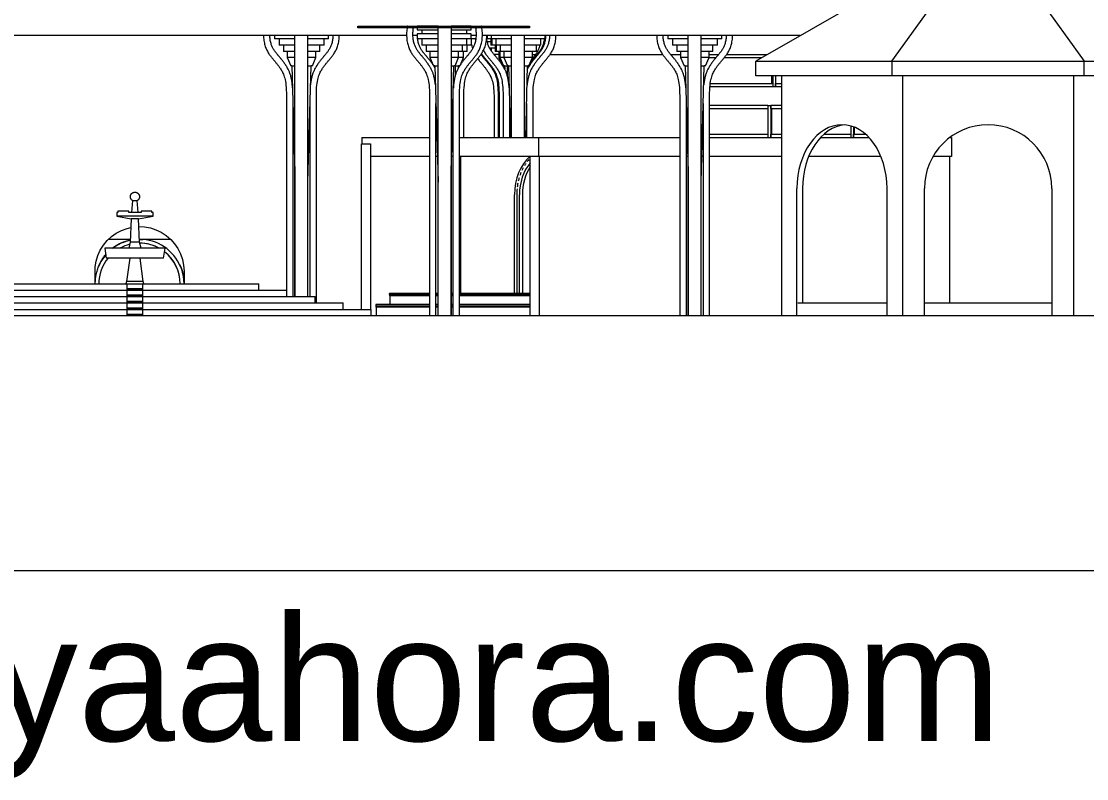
# Model space of a CAD drawing. Header units: millimetres. Extents: x -21636 to 28764, y -7273 to 14600.
# Drawn here: x 3564 to 20298, y -7273 to 4625 of the extents above; entities that cross this region are included whole.
import ezdxf

# ---------------------------------------------------------------- set-up
doc = ezdxf.new("R2010")
doc.units = ezdxf.units.MM
for name, color, linetype, lineweight in [('A-DETL-THIN', 151, 'Continuous', 9), ('A-DOOR', 31, 'Continuous', 9), ('A-DOOR-FRAM', 31, 'Continuous', 9), ('A-FLOR', 192, 'Continuous', 9), ('A-GENM', 13, 'Continuous', 9), ('A-GLAZ-CURT', 52, 'Continuous', 9), ('A-GLAZ-CWMG', 51, 'Continuous', 9), ('A-ROOF', 132, 'Continuous', 9), ('A-WALL', 113, 'Continuous', 9), ('G-ANNO-TEXT', 231, 'Continuous', 9), ('I-WALL', 2, 'Continuous', 9), ('S-FNDN', 32, 'Continuous', 9), ('S-STRS', 31, 'Continuous', 9)]:
    doc.layers.add(name, color=color, linetype=linetype, lineweight=lineweight)
doc.styles.add('Arial', font='arial.ttf', dxfattribs={"height": 1967.065868})

# ---------------------------------------------------------------- blocks, each defined once
blk = doc.blocks.new('楼梯 - 楼梯-163403-West')
at = {"layer": 'S-STRS'}
for p, q in [((9976, 350), (9350, 350)), ((10114, 350), (10076, 350)), ((10346, 350), (10314, 350)), ((11557, 350), (10446, 350)), ((9976, 175), (9137, 175)), ((9350, 330), (9976, 330)), ((9976, 330), (9350, 330)), ((9350, 310), (9350, 330)), ((9976, 310), (9350, 310)), ((9357, 175), (9357, 310)), ((10076, 330), (10114, 330)), ((10114, 330), (10076, 330)), ((10114, 310), (10076, 310)), ((10114, 175), (10076, 175)), ((10314, 330), (10346, 330)), ((10346, 330), (10314, 330)), ((10346, 310), (10314, 310)), ((10346, 175), (10314, 175)), ((10446, 330), (11557, 330)), ((11557, 330), (10446, 330)), ((11557, 310), (10446, 310)), ((11557, 175), (10446, 175)), ((9137, 155), (9976, 155)), ((9137, 155), (9976, 155)), ((9137, 135), (9137, 155)), ((9976, 135), (9137, 135)), ((9145, 0), (9145, 135)), ((10076, 155), (10114, 155)), ((10076, 155), (10114, 155)), ((10114, 135), (10076, 135)), ((10314, 155), (10346, 155)), ((10314, 155), (10346, 155)), ((10346, 135), (10314, 135)), ((10446, 155), (11557, 155)), ((10446, 155), (11557, 155)), ((11557, 135), (10446, 135))]:
    blk.add_line(p, q, dxfattribs=at)
for centre in [(9350, 340), (9137, 165)]:
    blk.add_ellipse(centre, major_axis=(0, 10), ratio=0.707107, start_param=0, end_param=3.141593, dxfattribs=at)
blk = doc.blocks.new('System Panel - Glazed-164033-West')
at = {"layer": 'A-GLAZ-CURT'}
blk.add_line((16646, 2960), (16646, 2850), dxfattribs=at)
blk = doc.blocks.new('Rectangular Mullion - 50 x 150mm-163978-West')
at = {"layer": 'A-GLAZ-CWMG'}
for p, q in [((14471, 4050), (14366, 4050)), ((14514, 4100), (14369, 4100)), ((15190, 4050), (14602, 4050)), ((15276, 4100), (14641, 4100))]:
    blk.add_line(p, q, dxfattribs=at)
blk = doc.blocks.new('System Panel - Glazed-163989-West')
at = {"layer": 'A-GLAZ-CURT'}
blk.add_line((15352, 3650), (15352, 3769), dxfattribs=at)
blk = doc.blocks.new('Rectangular Mullion - 50 x 150mm-163985-West')
at = {"layer": 'A-GLAZ-CWMG'}
for p, q in [((16637, 2800), (16637, 2850)), ((16637, 2850), (16826, 2850))]:
    blk.add_line(p, q, dxfattribs=at)
blk = doc.blocks.new('System Panel - Glazed-164034-West')
at = {"layer": 'A-GLAZ-CURT'}
blk.add_line((15346, 3250), (15346, 2850), dxfattribs=at)
blk = doc.blocks.new('Rectangular Mullion - 50 x 150mm-163981-West')
at = {"layer": 'A-GLAZ-CWMG'}
for p, q in [((15408, 3600), (15408, 3650)), ((15408, 3650), (15503, 3650))]:
    blk.add_line(p, q, dxfattribs=at)
blk = doc.blocks.new('Rectangular Mullion - 50 x 150mm-163979-West')
at = {"layer": 'A-GLAZ-CWMG'}
for p, q in [((14284, 3650), (14286, 3650)), ((14386, 3650), (15366, 3650)), ((15366, 3650), (15366, 3600))]:
    blk.add_line(p, q, dxfattribs=at)
blk = doc.blocks.new('Rectangular Mullion - 50 x 150mm-163982-West')
at = {"layer": 'A-GLAZ-CWMG'}
for p, q in [((15366, 3769), (15366, 3600)), ((15408, 3769), (15408, 3600))]:
    blk.add_line(p, q, dxfattribs=at)
blk = doc.blocks.new('Rectangular Mullion - 50 x 150mm-163987-West')
at = {"layer": 'A-GLAZ-CWMG'}
for p, q in [((15337, 2800), (15337, 2850)), ((15337, 2850), (15503, 2850)), ((16169, 2850), (16591, 2850)), ((16591, 2850), (16591, 2800))]:
    blk.add_line(p, q, dxfattribs=at)
blk = doc.blocks.new('Rectangular Mullion - 50 x 150mm-V2-West')
at = {"layer": 'A-GLAZ-CWMG'}
for p, q in [((14262, 2850), (14275, 2850)), ((14375, 2850), (15291, 2850)), ((15291, 2850), (15291, 2800))]:
    blk.add_line(p, q, dxfattribs=at)
blk = doc.blocks.new('Rectangular Mullion - 50 x 150mm-V3-West')
at = {"layer": 'A-GLAZ-CWMG'}
for p, q in [((16591, 2980), (16591, 2800)), ((16637, 2964), (16637, 2800))]:
    blk.add_line(p, q, dxfattribs=at)
blk = doc.blocks.new('Rectangular Mullion - 50 x 150mm-V4-West')
at = {"layer": 'A-GLAZ-CWMG'}
for p, q in [((15291, 3300), (15337, 3300)), ((15291, 3300), (15291, 2800)), ((15337, 3300), (15337, 2800))]:
    blk.add_line(p, q, dxfattribs=at)
blk = doc.blocks.new('Rectangular Mullion - 50 x 150mm-163983-West')
at = {"layer": 'A-GLAZ-CWMG'}
for p, q in [((14275, 3250), (14273, 3250)), ((15291, 3300), (14375, 3300)), ((15291, 3250), (14375, 3250)), ((15291, 3300), (15291, 3250))]:
    blk.add_line(p, q, dxfattribs=at)
blk = doc.blocks.new('Rectangular Mullion - 50 x 150mm-164032-West')
at = {"layer": 'A-GLAZ-CWMG'}
for p, q in [((15337, 3250), (15337, 3300)), ((15503, 3300), (15337, 3300)), ((15503, 3250), (15337, 3250))]:
    blk.add_line(p, q, dxfattribs=at)
blk = doc.blocks.new('Arch - 750 x 2100 mm 2-239392-West')
at = {"layer": 'A-DOOR-FRAM'}
for p, q in [((11346, 1900), (11346, 350)), ((11388, 350), (11388, 1900)), ((11434, 1900), (11434, 350))]:
    blk.add_line(p, q, dxfattribs=at)
for centre, major_axis, start_param, end_param in [((11841, 1900), (0, 640), 0.678948, 1.570796), ((11841, 1900), (0, 700), 0.791915, 0.862756), ((11841, 1900), (0, 700), 0.6621, 0.732041), ((11841, 1900), (0, 700), 1.051544, 1.125742), ((11841, 1900), (0, 700), 0.92173, 0.993874), ((11887, 1900), (0, 640), 0.817993, 1.570796), ((11841, 1900), (0, 700), 1.311171, 1.39772), ((11841, 1900), (0, 700), 1.181358, 1.259258), ((11841, 1900), (0, 700), 1.439897, 1.570796)]:
    blk.add_ellipse(centre, major_axis=major_axis, ratio=0.707107, start_param=start_param, end_param=end_param, dxfattribs=at)
blk = doc.blocks.new('Family7 - Family7-230587-West')
at = {"layer": 'A-GENM'}
for p, q in [((9615, 4400), (1082, 4400)), ((9782, 4400), (9715, 4400)), ((10706, 4400), (10632, 4400)), ((15796, 4400), (10807, 4400))]:
    blk.add_line(p, q, dxfattribs=at)
blk = doc.blocks.new('Family8 - COLUMN 2-239411-West')
at = {"layer": 'A-GENM'}
for p, q in [((10936, 4301), (10882, 4301)), ((11006, 4201), (10919, 4201)), ((10944, 4201), (10944, 4163)), ((11065, 4102), (10990, 4102)), ((11003, 4102), (11003, 4088)), ((11087, 4007), (11068, 4007)), ((10990, 3406), (10990, 2800))]:
    blk.add_line(p, q, dxfattribs=at)
for points, knots in [([(10637, 4261), (10639, 4252), (10643, 4229), (10649, 4207), (10653, 4194)], [-2.2138795, -2.2138795, -2.2138795, -2.2138795, -2.1552413, -2.063418, -2.063418, -2.063418, -2.063418]), ([(11708, 4251), (11706, 4243), (11701, 4224), (11693, 4199), (11683, 4175), (11668, 4145), (11651, 4117), (11632, 4092), (11617, 4073), (11602, 4054), (11591, 4042), (11586, 4035)], [-2.1438582, -2.1438582, -2.1438582, -2.1438582, -2.0723474, -1.9894535, -1.9065596, -1.8236657, -1.6578779, -1.574984, -1.4920901, -1.4091962, -1.3263023, -1.3263023, -1.3263023, -1.3263023]), ([(10733, 4038), (10740, 4028), (10758, 4005), (10788, 3970), (10818, 3934), (10848, 3898), (10871, 3866), (10891, 3837), (10906, 3815), (10921, 3790), (10941, 3751), (10964, 3689), (10984, 3578), (10990, 3471), (10990, 3406)], [-1.599718, -1.599718, -1.599718, -1.599718, -1.49209, -1.326302, -1.160515, -0.994727, -0.828939, -0.746045, -0.663151, -0.580257, -0.497363, -0.331576, -0.165788, 0, 0, 0, 0])]:
    blk.add_open_spline(points, degree=3, knots=knots, dxfattribs=at)
blk = doc.blocks.new('Family8 - COLUMN-233949-West')
at = {"layer": 'A-GENM'}
for p, q in [((10881, 4351), (10873, 4351)), ((10937, 4351), (10937, 4251)), ((10952, 4251), (10937, 4251)), ((11006, 4251), (11006, 4152)), ((11021, 4152), (11006, 4152)), ((11066, 4152), (11066, 4057)), ((11066, 4057), (11112, 3948)), ((11080, 4057), (11066, 4057)), ((11137, 3923), (11128, 3923)), ((11139, 3923), (11139, 3905)), ((11052, 3456), (11052, 2800))]:
    blk.add_line(p, q, dxfattribs=at)
blk.add_open_spline([(10695, 4351), (10696, 4341), (10697, 4331), (10698, 4322)], degree=3, dxfattribs=at)
for points, knots in [([(11780, 4351), (11779, 4347), (11777, 4331), (11772, 4305), (11765, 4276), (11756, 4249), (11746, 4225), (11731, 4195), (11714, 4167), (11695, 4142), (11680, 4123), (11665, 4104), (11652, 4089), (11641, 4076), (11630, 4063), (11617, 4048), (11601, 4028), (11586, 4009), (11572, 3990), (11563, 3979), (11560, 3974)], [-2.272368, -2.272368, -2.272368, -2.272368, -2.238135, -2.155241, -2.072347, -1.989453, -1.90656, -1.823666, -1.657878, -1.574984, -1.49209, -1.409196, -1.326302, -1.284855, -1.243408, -1.160515, -1.077621, -0.994727, -0.911833, -0.858113, -0.858113, -0.858113, -0.858113]), ([(10784, 4104), (10795, 4088), (10817, 4059), (10851, 4020), (10881, 3984), (10910, 3948), (10934, 3916), (10954, 3887), (10968, 3865), (10984, 3840), (11004, 3801), (11027, 3739), (11047, 3628), (11052, 3521), (11052, 3456)], [-1.65774, -1.65774, -1.65774, -1.65774, -1.49209, -1.326302, -1.160515, -0.994727, -0.828939, -0.746045, -0.663151, -0.580257, -0.497363, -0.331576, -0.165788, 0, 0, 0, 0]), ([(11526, 3923), (11524, 3922), (11522, 3917), (11519, 3913), (11517, 3910)], [-0.68081744, -0.68081744, -0.68081744, -0.68081744, -0.66315116, -0.63965248, -0.63965248, -0.63965248, -0.63965248])]:
    blk.add_open_spline(points, degree=3, knots=knots, dxfattribs=at)
blk = doc.blocks.new('Family8 - COLUMN-V8-West')
at = {"layer": 'A-GENM'}
for p, q in [((10882, 4400), (10882, 4351)), ((10944, 4351), (10882, 4351)), ((10953, 4351), (10953, 4251)), ((11015, 4251), (10953, 4251)), ((11022, 4251), (11022, 4152)), ((11084, 4152), (11022, 4152)), ((11081, 4152), (11081, 4057)), ((11081, 4057), (11138, 3923)), ((11143, 4057), (11081, 4057)), ((11153, 3923), (11138, 3923)), ((11155, 3923), (11200, 3923)), ((11155, 3923), (11156, 3876)), ((11068, 3456), (11068, 2800))]:
    blk.add_line(p, q, dxfattribs=at)
for points, knots in [([(11799, 4400), (11799, 4390), (11798, 4369), (11794, 4337), (11788, 4305), (11780, 4276), (11772, 4249), (11761, 4225), (11746, 4195), (11729, 4167), (11711, 4142), (11696, 4123), (11681, 4104), (11667, 4089), (11656, 4076), (11646, 4063), (11633, 4048), (11617, 4028), (11601, 4009), (11586, 3988), (11573, 3970), (11562, 3955), (11554, 3943), (11547, 3933), (11542, 3924), (11536, 3916), (11529, 3904), (11522, 3892), (11517, 3884), (11516, 3882)], [-2.384771, -2.384771, -2.384771, -2.384771, -2.321029, -2.238135, -2.155241, -2.072347, -1.989453, -1.90656, -1.823666, -1.657878, -1.574984, -1.49209, -1.409196, -1.326302, -1.284855, -1.243408, -1.160515, -1.077621, -0.994727, -0.911833, -0.828939, -0.787492, -0.746045, -0.704598, -0.683875, -0.663151, -0.621704, -0.580257, -0.563703, -0.563703, -0.563703, -0.563703]), ([(10792, 4116), (10794, 4112), (10808, 4092), (10833, 4059), (10866, 4020), (10897, 3984), (10926, 3948), (10950, 3916), (10969, 3887), (10984, 3865), (10999, 3840), (11019, 3801), (11043, 3739), (11063, 3628), (11068, 3521), (11068, 3456)], [-1.698146, -1.698146, -1.698146, -1.698146, -1.657878, -1.49209, -1.326302, -1.160515, -0.994727, -0.828939, -0.746045, -0.663151, -0.580257, -0.497363, -0.331576, -0.165788, 0, 0, 0, 0]), ([(11200, 3759), (11200, 3779), (11200, 3807), (11200, 3840), (11200, 3865), (11200, 3887), (11200, 3907), (11200, 3919), (11200, 3925)], [0.3807911, 0.3807911, 0.3807911, 0.3807911, 0.4973634, 0.5802573, 0.6631512, 0.7460451, 0.828939, 0.8959104, 0.8959104, 0.8959104, 0.8959104])]:
    blk.add_open_spline(points, degree=3, knots=knots, dxfattribs=at)
blk = doc.blocks.new('Family8 - COLUMN-V9-West')
at = {"layer": 'A-GENM'}
for p, q in [((10945, 4400), (10945, 4351)), ((11263, 4351), (10945, 4351)), ((11016, 4351), (11016, 4251)), ((11794, 4351), (11463, 4351)), ((11723, 4251), (11723, 4351)), ((11794, 4351), (11794, 4400)), ((11263, 4251), (11016, 4251)), ((11085, 4251), (11085, 4152)), ((11723, 4251), (11463, 4251)), ((11654, 4152), (11654, 4251)), ((11263, 4152), (11085, 4152)), ((11144, 4152), (11144, 4057)), ((11144, 4057), (11201, 3923)), ((11263, 4057), (11144, 4057)), ((11654, 4152), (11463, 4152)), ((11595, 4057), (11463, 4057)), ((11538, 3923), (11595, 4057)), ((11595, 4057), (11595, 4152)), ((11216, 3923), (11201, 3923)), ((11217, 3923), (11263, 3923)), ((11217, 3923), (11248, 2800)), ((11463, 3923), (11517, 3923)), ((11487, 2800), (11517, 3923)), ((11538, 3923), (11518, 3923)), ((11131, 3456), (11131, 2800)), ((11231, 3428), (11231, 2800)), ((11263, 2800), (11263, 3456)), ((11463, 3456), (11463, 2800)), ((11601, 2800), (11601, 3456)), ((11501, 3332), (11501, 2800))]:
    blk.add_line(p, q, dxfattribs=at)
for points, knots in [([(11227, 3581), (11226, 3598), (11222, 3641), (11214, 3701), (11201, 3760), (11186, 3810), (11168, 3853), (11152, 3883), (11140, 3904), (11133, 3916), (11127, 3924), (11122, 3933), (11115, 3943), (11107, 3955), (11097, 3970), (11084, 3988), (11068, 4009), (11052, 4028), (11037, 4048), (11023, 4063), (11013, 4076), (11002, 4089), (10989, 4104), (10973, 4123), (10959, 4142), (10940, 4167), (10923, 4195), (10908, 4225), (10898, 4249), (10889, 4276), (10881, 4305), (10876, 4332), (10874, 4349), (10873, 4355)], [0.11283, 0.11283, 0.11283, 0.11283, 0.165788, 0.248682, 0.331576, 0.414469, 0.497363, 0.580257, 0.621704, 0.663151, 0.683875, 0.704598, 0.746045, 0.787492, 0.828939, 0.911833, 0.994727, 1.077621, 1.160515, 1.243408, 1.284855, 1.326302, 1.409196, 1.49209, 1.574984, 1.657878, 1.823666, 1.90656, 1.989453, 2.072347, 2.155241, 2.238135, 2.2806, 2.2806, 2.2806, 2.2806]), ([(11263, 3456), (11263, 3521), (11263, 3628), (11263, 3739), (11263, 3801), (11263, 3840), (11263, 3865), (11263, 3887), (11263, 3916), (11263, 3948), (11263, 3984), (11263, 4020), (11263, 4059), (11263, 4103), (11263, 4154), (11263, 4213), (11263, 4282), (11263, 4347), (11263, 4387), (11263, 4400)], [0, 0, 0, 0, 0.165788, 0.331576, 0.497363, 0.580257, 0.663151, 0.746045, 0.828939, 0.994727, 1.160515, 1.326302, 1.49209, 1.657878, 1.823666, 1.989453, 2.155241, 2.321029, 2.390716, 2.390716, 2.390716, 2.390716]), ([(11463, 4400), (11463, 4387), (11463, 4347), (11463, 4282), (11463, 4213), (11463, 4154), (11463, 4103), (11463, 4059), (11463, 4020), (11463, 3984), (11463, 3948), (11463, 3916), (11463, 3887), (11463, 3865), (11463, 3840), (11463, 3801), (11463, 3739), (11463, 3628), (11463, 3521), (11463, 3456)], [-2.390716, -2.390716, -2.390716, -2.390716, -2.321029, -2.155241, -1.989453, -1.823666, -1.657878, -1.49209, -1.326302, -1.160515, -0.994727, -0.828939, -0.746045, -0.663151, -0.580257, -0.497363, -0.331576, -0.165788, 0, 0, 0, 0]), ([(11862, 4400), (11862, 4390), (11860, 4369), (11857, 4337), (11851, 4305), (11843, 4276), (11834, 4249), (11824, 4225), (11809, 4195), (11792, 4167), (11774, 4142), (11759, 4123), (11743, 4104), (11730, 4089), (11719, 4076), (11709, 4063), (11695, 4048), (11680, 4028), (11664, 4009), (11649, 3988), (11635, 3970), (11625, 3955), (11617, 3943), (11610, 3933), (11605, 3924), (11599, 3916), (11592, 3904), (11580, 3883), (11564, 3853), (11546, 3810), (11531, 3760), (11518, 3700), (11511, 3657), (11509, 3630), (11509, 3629)], [-2.384771, -2.384771, -2.384771, -2.384771, -2.321029, -2.238135, -2.155241, -2.072347, -1.989453, -1.90656, -1.823666, -1.657878, -1.574984, -1.49209, -1.409196, -1.326302, -1.284855, -1.243408, -1.160515, -1.077621, -0.994727, -0.911833, -0.828939, -0.787492, -0.746045, -0.704598, -0.683875, -0.663151, -0.621704, -0.580257, -0.497363, -0.414469, -0.331576, -0.248682, -0.165788, -0.164738, -0.164738, -0.164738, -0.164738]), ([(11601, 3456), (11601, 3521), (11607, 3628), (11627, 3739), (11650, 3801), (11670, 3840), (11685, 3865), (11700, 3887), (11719, 3916), (11743, 3948), (11772, 3984), (11803, 4020), (11836, 4059), (11870, 4103), (11902, 4154), (11929, 4213), (11950, 4282), (11959, 4347), (11962, 4387), (11962, 4400)], [0, 0, 0, 0, 0.165788, 0.331576, 0.497363, 0.580257, 0.663151, 0.746045, 0.828939, 0.994727, 1.160515, 1.326302, 1.49209, 1.657878, 1.823666, 1.989453, 2.155241, 2.321029, 2.390716, 2.390716, 2.390716, 2.390716]), ([(10823, 4171), (10826, 4165), (10838, 4141), (10862, 4103), (10896, 4059), (10929, 4020), (10960, 3984), (10989, 3948), (11013, 3916), (11032, 3887), (11047, 3865), (11062, 3840), (11082, 3801), (11105, 3739), (11125, 3628), (11131, 3521), (11131, 3456)], [-1.869958, -1.869958, -1.869958, -1.869958, -1.823666, -1.657878, -1.49209, -1.326302, -1.160515, -0.994727, -0.828939, -0.746045, -0.663151, -0.580257, -0.497363, -0.331576, -0.165788, 0, 0, 0, 0])]:
    blk.add_open_spline(points, degree=3, knots=knots, dxfattribs=at)
blk = doc.blocks.new('Family8 - COLUMN-V10-West')
at = {"layer": 'A-GENM'}
for p, q in [((10703, 4351), (10633, 4351)), ((10637, 4251), (10637, 4351)), ((10637, 4251), (10562, 4251)), ((10568, 4152), (10568, 4251)), ((10509, 4057), (10433, 4057)), ((10460, 3940), (10509, 4057)), ((10568, 4152), (10493, 4152)), ((10509, 4057), (10509, 4152)), ((10377, 3923), (10432, 3923)), ((10431, 3894), (10432, 3923)), ((10450, 3923), (10432, 3923)), ((10515, 2800), (10515, 3456))]:
    blk.add_line(p, q, dxfattribs=at)
for points, knots in [([(10031, 3940), (10031, 3941), (10027, 3946), (10022, 3955), (10011, 3970), (9998, 3988), (9982, 4009), (9966, 4028), (9951, 4048), (9938, 4063), (9927, 4076), (9916, 4089), (9903, 4104), (9888, 4123), (9873, 4142), (9854, 4167), (9837, 4195), (9822, 4225), (9812, 4249), (9803, 4276), (9795, 4305), (9791, 4331), (9789, 4347), (9788, 4351)], [0.736835, 0.736835, 0.736835, 0.736835, 0.746045, 0.787492, 0.828939, 0.911833, 0.994727, 1.077621, 1.160515, 1.243408, 1.284855, 1.326302, 1.409196, 1.49209, 1.574984, 1.657878, 1.823666, 1.90656, 1.989453, 2.072347, 2.155241, 2.238135, 2.272368, 2.272368, 2.272368, 2.272368]), ([(10515, 3456), (10515, 3521), (10521, 3628), (10541, 3739), (10564, 3801), (10584, 3840), (10599, 3865), (10614, 3887), (10634, 3916), (10657, 3948), (10686, 3984), (10717, 4020), (10751, 4059), (10784, 4103), (10816, 4154), (10843, 4213), (10864, 4282), (10874, 4347), (10876, 4387), (10876, 4400)], [0, 0, 0, 0, 0.165788, 0.331576, 0.497363, 0.580257, 0.663151, 0.746045, 0.828939, 0.994727, 1.160515, 1.326302, 1.49209, 1.657878, 1.823666, 1.989453, 2.155241, 2.321029, 2.390716, 2.390716, 2.390716, 2.390716]), ([(10060, 3895), (10058, 3898), (10053, 3906), (10047, 3915), (10043, 3922), (10042, 3923)], [0.59791572, 0.59791572, 0.59791572, 0.59791572, 0.62170421, 0.66315116, 0.68081744, 0.68081744, 0.68081744, 0.68081744]), ([(10377, 3926), (10377, 3920), (10377, 3908), (10377, 3887), (10377, 3865), (10377, 3840), (10377, 3808), (10377, 3779), (10377, 3760)], [-0.9011546, -0.9011546, -0.9011546, -0.9011546, -0.828939, -0.7460451, -0.6631512, -0.5802573, -0.4973634, -0.3854727, -0.3854727, -0.3854727, -0.3854727])]:
    blk.add_open_spline(points, degree=3, knots=knots, dxfattribs=at)
blk = doc.blocks.new('Family8 - COLUMN-V11-West')
at = {"layer": 'A-GENM'}
for p, q in [((7542, 4400), (7542, 4351)), ((7860, 4351), (7542, 4351)), ((7613, 4351), (7613, 4251)), ((8391, 4351), (8060, 4351)), ((8320, 4251), (8320, 4351)), ((8391, 4351), (8391, 4400)), ((7860, 4251), (7613, 4251)), ((7682, 4251), (7682, 4152)), ((8320, 4251), (8060, 4251)), ((8251, 4152), (8251, 4251)), ((7860, 4152), (7682, 4152)), ((7741, 4152), (7741, 4057)), ((7741, 4057), (7798, 3923)), ((7860, 4057), (7741, 4057)), ((8251, 4152), (8060, 4152)), ((8192, 4057), (8060, 4057)), ((8135, 3923), (8192, 4057)), ((8192, 4057), (8192, 4152)), ((7813, 3923), (7798, 3923)), ((7815, 3923), (7860, 3923)), ((7815, 3923), (7860, 2253)), ((8060, 3923), (8115, 3923)), ((8065, 2100), (8115, 3923)), ((8135, 3923), (8115, 3923)), ((7728, 3456), (7728, 400)), ((7828, 3428), (7828, 300)), ((7860, 300), (7860, 3456)), ((8060, 3456), (8060, 300)), ((8198, 200), (8198, 3456)), ((8098, 3332), (8098, 300)), ((7860, 2276), (7860, 300)), ((8065, 2100), (8060, 2100))]:
    blk.add_line(p, q, dxfattribs=at)
for points, knots in [([(7367, 4400), (7368, 4387), (7370, 4347), (7380, 4282), (7400, 4213), (7428, 4154), (7459, 4103), (7493, 4059), (7526, 4020), (7557, 3984), (7586, 3948), (7610, 3916), (7629, 3887), (7644, 3865), (7659, 3840), (7679, 3801), (7703, 3739), (7723, 3628), (7728, 3521), (7728, 3456)], [-2.390716, -2.390716, -2.390716, -2.390716, -2.321029, -2.155241, -1.989453, -1.823666, -1.657878, -1.49209, -1.326302, -1.160515, -0.994727, -0.828939, -0.746045, -0.663151, -0.580257, -0.497363, -0.331576, -0.165788, 0, 0, 0, 0]), ([(7824, 3581), (7823, 3598), (7820, 3641), (7811, 3701), (7799, 3760), (7783, 3810), (7765, 3853), (7750, 3883), (7737, 3904), (7730, 3916), (7725, 3924), (7719, 3933), (7712, 3943), (7704, 3955), (7694, 3970), (7681, 3988), (7665, 4009), (7649, 4028), (7634, 4048), (7621, 4063), (7610, 4076), (7599, 4089), (7586, 4104), (7570, 4123), (7556, 4142), (7537, 4167), (7520, 4195), (7505, 4225), (7495, 4249), (7486, 4276), (7478, 4305), (7472, 4337), (7469, 4369), (7467, 4390), (7467, 4399)], [0.11283, 0.11283, 0.11283, 0.11283, 0.165788, 0.248682, 0.331576, 0.414469, 0.497363, 0.580257, 0.621704, 0.663151, 0.683875, 0.704598, 0.746045, 0.787492, 0.828939, 0.911833, 0.994727, 1.077621, 1.160515, 1.243408, 1.284855, 1.326302, 1.409196, 1.49209, 1.574984, 1.657878, 1.823666, 1.90656, 1.989453, 2.072347, 2.155241, 2.238135, 2.321029, 2.384771, 2.384771, 2.384771, 2.384771]), ([(7860, 3456), (7860, 3521), (7860, 3628), (7860, 3739), (7860, 3801), (7860, 3840), (7860, 3865), (7860, 3887), (7860, 3916), (7860, 3948), (7860, 3984), (7860, 4020), (7860, 4059), (7860, 4103), (7860, 4154), (7860, 4213), (7860, 4282), (7860, 4347), (7860, 4387), (7860, 4400)], [0, 0, 0, 0, 0.165788, 0.331576, 0.497363, 0.580257, 0.663151, 0.746045, 0.828939, 0.994727, 1.160515, 1.326302, 1.49209, 1.657878, 1.823666, 1.989453, 2.155241, 2.321029, 2.390716, 2.390716, 2.390716, 2.390716]), ([(8060, 4400), (8060, 4387), (8060, 4347), (8060, 4282), (8060, 4213), (8060, 4154), (8060, 4103), (8060, 4059), (8060, 4020), (8060, 3984), (8060, 3948), (8060, 3916), (8060, 3887), (8060, 3865), (8060, 3840), (8060, 3801), (8060, 3739), (8060, 3628), (8060, 3521), (8060, 3456)], [-2.390716, -2.390716, -2.390716, -2.390716, -2.321029, -2.155241, -1.989453, -1.823666, -1.657878, -1.49209, -1.326302, -1.160515, -0.994727, -0.828939, -0.746045, -0.663151, -0.580257, -0.497363, -0.331576, -0.165788, 0, 0, 0, 0]), ([(8459, 4400), (8459, 4390), (8458, 4369), (8454, 4337), (8448, 4305), (8440, 4276), (8432, 4249), (8421, 4225), (8406, 4195), (8389, 4167), (8371, 4142), (8356, 4123), (8341, 4104), (8327, 4089), (8316, 4076), (8306, 4063), (8293, 4048), (8277, 4028), (8261, 4009), (8246, 3988), (8233, 3970), (8222, 3955), (8214, 3943), (8207, 3933), (8202, 3924), (8196, 3916), (8189, 3904), (8177, 3883), (8161, 3853), (8143, 3810), (8128, 3760), (8115, 3700), (8108, 3657), (8106, 3630), (8106, 3629)], [-2.384771, -2.384771, -2.384771, -2.384771, -2.321029, -2.238135, -2.155241, -2.072347, -1.989453, -1.90656, -1.823666, -1.657878, -1.574984, -1.49209, -1.409196, -1.326302, -1.284855, -1.243408, -1.160515, -1.077621, -0.994727, -0.911833, -0.828939, -0.787492, -0.746045, -0.704598, -0.683875, -0.663151, -0.621704, -0.580257, -0.497363, -0.414469, -0.331576, -0.248682, -0.165788, -0.164738, -0.164738, -0.164738, -0.164738]), ([(8198, 3456), (8198, 3521), (8204, 3628), (8224, 3739), (8247, 3801), (8267, 3840), (8282, 3865), (8297, 3887), (8317, 3916), (8340, 3948), (8369, 3984), (8400, 4020), (8434, 4059), (8467, 4103), (8499, 4154), (8526, 4213), (8547, 4282), (8557, 4347), (8559, 4387), (8559, 4400)], [0, 0, 0, 0, 0.165788, 0.331576, 0.497363, 0.580257, 0.663151, 0.746045, 0.828939, 0.994727, 1.160515, 1.326302, 1.49209, 1.657878, 1.823666, 1.989453, 2.155241, 2.321029, 2.390716, 2.390716, 2.390716, 2.390716])]:
    blk.add_open_spline(points, degree=3, knots=knots, dxfattribs=at)
blk = doc.blocks.new('Family8 - COLUMN-V19-West')
at = {"layer": 'A-GENM'}
for p, q in [((13719, 4400), (13719, 4351)), ((14037, 4351), (13719, 4351)), ((13790, 4351), (13790, 4251)), ((14568, 4351), (14237, 4351)), ((14497, 4251), (14497, 4351)), ((14568, 4351), (14568, 4400)), ((14037, 4251), (13790, 4251)), ((13859, 4251), (13859, 4152)), ((14497, 4251), (14237, 4251)), ((14428, 4152), (14428, 4251)), ((14036, 4152), (13859, 4152)), ((13918, 4152), (13918, 4057)), ((13918, 4057), (13975, 3923)), ((14037, 4057), (13918, 4057)), ((14428, 4152), (14237, 4152)), ((14369, 4057), (14237, 4057)), ((14312, 3923), (14369, 4057)), ((14369, 4057), (14369, 4152)), ((13990, 3923), (13975, 3923)), ((13991, 3923), (14037, 3923)), ((13991, 3923), (14037, 2253)), ((14237, 3923), (14291, 3923)), ((14241, 2100), (14291, 3923)), ((14312, 3923), (14292, 3923)), ((13905, 3456), (13905, 0)), ((14005, 3428), (14005, 0)), ((14037, 0), (14037, 3456)), ((14237, 3456), (14237, 0)), ((14375, 0), (14375, 3456)), ((14275, 3332), (14275, 0)), ((14036, 2276), (14036, 0)), ((14241, 2100), (14237, 2100))]:
    blk.add_line(p, q, dxfattribs=at)
for points, knots in [([(13544, 4400), (13544, 4387), (13546, 4347), (13556, 4282), (13577, 4213), (13604, 4154), (13636, 4103), (13670, 4059), (13703, 4020), (13734, 3984), (13763, 3948), (13787, 3916), (13806, 3887), (13821, 3865), (13836, 3840), (13856, 3801), (13879, 3739), (13899, 3628), (13905, 3521), (13905, 3456)], [-2.390716, -2.390716, -2.390716, -2.390716, -2.321029, -2.155241, -1.989453, -1.823666, -1.657878, -1.49209, -1.326302, -1.160515, -0.994727, -0.828939, -0.746045, -0.663151, -0.580257, -0.497363, -0.331576, -0.165788, 0, 0, 0, 0]), ([(14001, 3581), (14000, 3598), (13996, 3641), (13988, 3701), (13975, 3760), (13960, 3810), (13942, 3853), (13926, 3883), (13914, 3904), (13907, 3916), (13901, 3924), (13896, 3933), (13889, 3943), (13881, 3955), (13871, 3970), (13857, 3988), (13842, 4009), (13826, 4028), (13811, 4048), (13797, 4063), (13787, 4076), (13776, 4089), (13763, 4104), (13747, 4123), (13732, 4142), (13714, 4167), (13697, 4195), (13682, 4225), (13672, 4249), (13663, 4276), (13655, 4305), (13649, 4337), (13646, 4369), (13644, 4390), (13643, 4399)], [0.11283, 0.11283, 0.11283, 0.11283, 0.165788, 0.248682, 0.331576, 0.414469, 0.497363, 0.580257, 0.621704, 0.663151, 0.683875, 0.704598, 0.746045, 0.787492, 0.828939, 0.911833, 0.994727, 1.077621, 1.160515, 1.243408, 1.284855, 1.326302, 1.409196, 1.49209, 1.574984, 1.657878, 1.823666, 1.90656, 1.989453, 2.072347, 2.155241, 2.238135, 2.321029, 2.384771, 2.384771, 2.384771, 2.384771]), ([(14037, 3456), (14037, 3521), (14037, 3628), (14037, 3739), (14037, 3801), (14037, 3840), (14037, 3865), (14037, 3887), (14037, 3916), (14037, 3948), (14037, 3984), (14037, 4020), (14037, 4059), (14037, 4103), (14037, 4154), (14037, 4213), (14037, 4282), (14037, 4347), (14037, 4387), (14037, 4400)], [0, 0, 0, 0, 0.165788, 0.331576, 0.497363, 0.580257, 0.663151, 0.746045, 0.828939, 0.994727, 1.160515, 1.326302, 1.49209, 1.657878, 1.823666, 1.989453, 2.155241, 2.321029, 2.390716, 2.390716, 2.390716, 2.390716]), ([(14237, 4400), (14237, 4387), (14237, 4347), (14237, 4282), (14237, 4213), (14237, 4154), (14237, 4103), (14237, 4059), (14237, 4020), (14237, 3984), (14237, 3948), (14237, 3916), (14237, 3887), (14237, 3865), (14237, 3840), (14237, 3801), (14237, 3739), (14237, 3628), (14237, 3521), (14237, 3456)], [-2.390716, -2.390716, -2.390716, -2.390716, -2.321029, -2.155241, -1.989453, -1.823666, -1.657878, -1.49209, -1.326302, -1.160515, -0.994727, -0.828939, -0.746045, -0.663151, -0.580257, -0.497363, -0.331576, -0.165788, 0, 0, 0, 0]), ([(14636, 4400), (14636, 4390), (14634, 4369), (14631, 4337), (14625, 4305), (14617, 4276), (14608, 4249), (14598, 4225), (14583, 4195), (14566, 4167), (14547, 4142), (14533, 4123), (14517, 4104), (14504, 4089), (14493, 4076), (14483, 4063), (14469, 4048), (14454, 4028), (14438, 4009), (14422, 3988), (14409, 3970), (14399, 3955), (14391, 3943), (14384, 3933), (14379, 3924), (14373, 3916), (14366, 3904), (14354, 3883), (14338, 3853), (14320, 3810), (14305, 3760), (14292, 3700), (14285, 3657), (14283, 3630), (14283, 3629)], [-2.384771, -2.384771, -2.384771, -2.384771, -2.321029, -2.238135, -2.155241, -2.072347, -1.989453, -1.90656, -1.823666, -1.657878, -1.574984, -1.49209, -1.409196, -1.326302, -1.284855, -1.243408, -1.160515, -1.077621, -0.994727, -0.911833, -0.828939, -0.787492, -0.746045, -0.704598, -0.683875, -0.663151, -0.621704, -0.580257, -0.497363, -0.414469, -0.331576, -0.248682, -0.165788, -0.164738, -0.164738, -0.164738, -0.164738]), ([(14375, 3456), (14375, 3521), (14380, 3628), (14401, 3739), (14424, 3801), (14444, 3840), (14459, 3865), (14474, 3887), (14493, 3916), (14517, 3948), (14546, 3984), (14577, 4020), (14610, 4059), (14644, 4103), (14676, 4154), (14703, 4213), (14724, 4282), (14733, 4347), (14736, 4387), (14736, 4400)], [0, 0, 0, 0, 0.165788, 0.331576, 0.497363, 0.580257, 0.663151, 0.746045, 0.828939, 0.994727, 1.160515, 1.326302, 1.49209, 1.657878, 1.823666, 1.989453, 2.155241, 2.321029, 2.390716, 2.390716, 2.390716, 2.390716])]:
    blk.add_open_spline(points, degree=3, knots=knots, dxfattribs=at)
blk = doc.blocks.new('elman - elman-246418-West')
at = {"layer": 'A-GENM'}
blk.add_line((4996, 1063), (4996, 1059), dxfattribs=at)
blk = doc.blocks.new('Arch - 750 x 2100 mm 3-252550-West')
at = {"layer": 'A-DOOR-FRAM'}
blk.add_line((5421, 1200), (5419, 1200), dxfattribs=at)
for centre, major_axis, start_param, end_param in [((5416, 500), (0, 700), 0.199422, 0.645856), ((5421, 500), (0, 700), 0.206264, 0.645856), ((5421, 500), (0, 700), 5.107095, 6.28582), ((5421, 500), (0, 640), 0.241041, 0.506781), ((5421, 500), (0, 640), 5.776404, 6.278324), ((5418, 500), (0, 640), 5.776404, 6.21489), ((5421, 500), (0, 640), 4.712389, 5.621229), ((5421, 500), (0, 700), 0.859355, 1.159991), ((5421, 500), (0, 640), 0.884144, 1.570796), ((5416, 500), (0, 700), 0.850875, 0.906157), ((5418, 500), (0, 640), 4.712389, 5.615858), ((5421, 500), (0, 700), 4.978982, 5.101646), ((5421, 500), (0, 700), 4.847223, 4.969865), ((5421, 500), (0, 700), 4.712389, 4.841132)]:
    blk.add_ellipse(centre, major_axis=major_axis, ratio=0.998919, start_param=start_param, end_param=end_param, dxfattribs=at)
blk = doc.blocks.new('water view - water view-248773-West')
at = {"layer": 'A-GENM'}
for p, q in [((5310, 1809), (5297, 1623)), ((5310, 1809), (5348, 1809)), ((5348, 1809), (5386, 1809)), ((5400, 1623), (5386, 1809)), ((5064, 1623), (5064, 1563)), ((5080, 1623), (5064, 1623)), ((5064, 1563), (5289, 1521)), ((5348, 1563), (5065, 1563)), ((5080, 1640), (5080, 1623)), ((5252, 1640), (5080, 1640)), ((5252, 1623), (5252, 1640)), ((5348, 1623), (5252, 1623)), ((5289, 1521), (5276, 1153)), ((5348, 1521), (5291, 1521)), ((5445, 1623), (5348, 1623)), ((5632, 1563), (5348, 1563)), ((5406, 1521), (5348, 1521)), ((5407, 1521), (5633, 1563)), ((5420, 1153), (5407, 1521)), ((5445, 1640), (5445, 1623)), ((5616, 1640), (5445, 1640)), ((5616, 1623), (5616, 1640)), ((5633, 1623), (5616, 1623)), ((5633, 1563), (5633, 1623)), ((4875, 1059), (4899, 906)), ((5348, 1059), (4875, 1059)), ((5276, 1153), (5253, 1059)), ((5348, 1153), (5276, 1153)), ((5420, 1153), (5348, 1153)), ((5822, 1059), (5348, 1059)), ((5444, 1059), (5420, 1153)), ((5798, 906), (5822, 1059)), ((5348, 906), (4900, 906)), ((5268, 906), (5218, 538)), ((5796, 906), (5348, 906)), ((5479, 538), (5429, 906)), ((5218, 538), (5208, 500)), ((5348, 538), (5219, 538)), ((5478, 538), (5348, 538)), ((5488, 500), (5479, 538)), ((2960, 400), (5228, 400)), ((2960, 400), (2960, 300)), ((3401, 500), (5228, 500)), ((3401, 500), (3401, 400)), ((5228, 500), (5469, 500)), ((5228, 400), (5228, 500)), ((5469, 421), (5228, 421)), ((5469, 400), (5228, 400)), ((5228, 400), (5469, 400)), ((5228, 300), (5228, 400)), ((5469, 500), (7296, 500)), ((5469, 500), (5469, 400)), ((5469, 400), (7736, 400)), ((5469, 400), (5469, 300)), ((7296, 400), (7296, 500)), ((7736, 300), (7736, 400)), ((2080, 200), (5228, 200)), ((2080, 200), (2080, 100)), ((2520, 300), (5228, 300)), ((2520, 300), (2520, 200)), ((5469, 321), (5228, 321)), ((5228, 300), (5469, 300)), ((5228, 200), (5228, 300)), ((5469, 300), (5228, 300)), ((5469, 221), (5228, 221)), ((5469, 200), (5228, 200)), ((5228, 200), (5469, 200)), ((5228, 100), (5228, 200)), ((5469, 300), (8177, 300)), ((5469, 300), (5469, 200)), ((5469, 200), (8617, 200)), ((5469, 200), (5469, 100)), ((8177, 200), (8177, 300)), ((8617, 100), (8617, 200)), ((1640, 100), (5228, 100)), ((1640, 100), (1640, 0)), ((5469, 121), (5228, 121)), ((5469, 100), (5228, 100)), ((5228, 100), (5469, 100)), ((5228, 0), (5228, 100)), ((5469, 21), (5228, 21)), ((5469, 100), (9057, 100)), ((5469, 100), (5469, 0)), ((9057, 0), (9057, 100))]:
    blk.add_line(p, q, dxfattribs=at)
at = {"layer": 'A-GENM', "flags": 128}
for points in [[(5310, 1809), (5308, 1810), (5306, 1812), (5303, 1814), (5301, 1815), (5299, 1817), (5297, 1819), (5295, 1822), (5293, 1824), (5291, 1826), (5290, 1828), (5288, 1831), (5287, 1833), (5285, 1836), (5284, 1838), (5283, 1841), (5282, 1843), (5281, 1846), (5280, 1849), (5279, 1852), (5278, 1854), (5278, 1857), (5277, 1860), (5277, 1863), (5277, 1866), (5277, 1869), (5277, 1871), (5277, 1874), (5277, 1877), (5278, 1880), (5278, 1883), (5279, 1886), (5279, 1888), (5280, 1891), (5281, 1894), (5282, 1896), (5283, 1899), (5285, 1902), (5286, 1904), (5287, 1907), (5289, 1909), (5291, 1911), (5292, 1914), (5294, 1916), (5296, 1918), (5298, 1920), (5300, 1922), (5302, 1924), (5305, 1926), (5307, 1927), (5309, 1929), (5312, 1931), (5314, 1932), (5317, 1933), (5319, 1935), (5322, 1936), (5325, 1937), (5327, 1938), (5330, 1938), (5333, 1939), (5336, 1940), (5338, 1940), (5341, 1940), (5344, 1941), (5347, 1941), (5348, 1941)], [(5348, 1941), (5351, 1941), (5354, 1941), (5357, 1940), (5360, 1940), (5363, 1939), (5365, 1939), (5368, 1938), (5371, 1937), (5374, 1936), (5376, 1935), (5379, 1934), (5381, 1933), (5384, 1931), (5386, 1930), (5389, 1928), (5391, 1927), (5393, 1925), (5396, 1923), (5398, 1921), (5400, 1919), (5402, 1917), (5404, 1915), (5405, 1913), (5407, 1910), (5409, 1908), (5410, 1905), (5411, 1903), (5413, 1900), (5414, 1898), (5415, 1895), (5416, 1892), (5417, 1890), (5418, 1887), (5418, 1884), (5419, 1881), (5419, 1879), (5420, 1876), (5420, 1873), (5420, 1870), (5420, 1867), (5420, 1864), (5419, 1861), (5419, 1859), (5419, 1856), (5418, 1853), (5417, 1850), (5417, 1847), (5416, 1845), (5415, 1842), (5413, 1839), (5412, 1837), (5411, 1834), (5409, 1832), (5408, 1829), (5406, 1827), (5404, 1825), (5403, 1823), (5401, 1820), (5399, 1818), (5397, 1816), (5395, 1815), (5392, 1813), (5390, 1811), (5388, 1809), (5386, 1809)]]:
    blk.add_lwpolyline(points, dxfattribs=at)
blk = doc.blocks.new('Family8 - COLUMN-249135-West')
at = {"layer": 'A-GENM'}
for p, q in [((9629, 4550), (9626, 4550)), ((10114, 4550), (9782, 4550)), ((9782, 4525), (9782, 4490)), ((10114, 4550), (10314, 4550)), ((10632, 4550), (10314, 4550)), ((10632, 4490), (10632, 4525)), ((10795, 4550), (10792, 4550)), ((9782, 4490), (10114, 4490)), ((9782, 4426), (9782, 4351)), ((10114, 4426), (9782, 4426)), ((10114, 4351), (9782, 4351)), ((9854, 4490), (9854, 4426)), ((9854, 4351), (9854, 4251)), ((10314, 4490), (10632, 4490)), ((10632, 4426), (10314, 4426)), ((10632, 4351), (10314, 4351)), ((10561, 4426), (10561, 4490)), ((10561, 4251), (10561, 4351)), ((10632, 4351), (10632, 4426)), ((10114, 4251), (9854, 4251)), ((9923, 4251), (9923, 4152)), ((10561, 4251), (10314, 4251)), ((10492, 4152), (10492, 4251)), ((10114, 4152), (9923, 4152)), ((9982, 4152), (9982, 4057)), ((9982, 4057), (10038, 3923)), ((10114, 4057), (9982, 4057)), ((10492, 4152), (10314, 4152)), ((10433, 4057), (10314, 4057)), ((10376, 3923), (10433, 4057)), ((10433, 4057), (10433, 4152)), ((10059, 3923), (10038, 3923)), ((10059, 3923), (10114, 3923)), ((10059, 3923), (10109, 2100)), ((10314, 2253), (10359, 3923)), ((10314, 3923), (10359, 3923)), ((10376, 3923), (10361, 3923)), ((9976, 3456), (9976, 0)), ((10114, 0), (10114, 3456)), ((10314, 3456), (10314, 0)), ((10346, 0), (10346, 3428)), ((10446, 0), (10446, 3456)), ((10076, 0), (10076, 3332)), ((10314, 0), (10314, 2276)), ((10114, 2100), (10109, 2100))]:
    blk.add_line(p, q, dxfattribs=at)
for points, knots in [([(9622, 4524), (9614, 4466), (9612, 4382), (9627, 4282), (9648, 4213), (9675, 4154), (9707, 4103), (9740, 4059), (9774, 4020), (9805, 3984), (9834, 3948), (9857, 3916), (9877, 3887), (9892, 3865), (9907, 3840), (9927, 3801), (9950, 3739), (9970, 3628), (9976, 3521), (9976, 3456)], [-2.610289, -2.610289, -2.610289, -2.610289, -2.321029, -2.155241, -1.989453, -1.823666, -1.657878, -1.49209, -1.326302, -1.160515, -0.994727, -0.828939, -0.746045, -0.663151, -0.580257, -0.497363, -0.331576, -0.165788, 0, 0, 0, 0]), ([(10068, 3629), (10068, 3630), (10065, 3655), (10059, 3701), (10046, 3760), (10031, 3810), (10013, 3853), (9997, 3883), (9985, 3904), (9978, 3916), (9972, 3924), (9967, 3933), (9960, 3943), (9952, 3955), (9941, 3970), (9928, 3988), (9913, 4009), (9897, 4028), (9881, 4048), (9868, 4063), (9858, 4076), (9847, 4089), (9833, 4104), (9818, 4123), (9803, 4142), (9785, 4167), (9768, 4195), (9753, 4225), (9742, 4249), (9734, 4276), (9726, 4305), (9720, 4337), (9715, 4383), (9713, 4444), (9719, 4498), (9724, 4524)], [0.164738, 0.164738, 0.164738, 0.164738, 0.165788, 0.248682, 0.331576, 0.414469, 0.497363, 0.580257, 0.621704, 0.663151, 0.683875, 0.704598, 0.746045, 0.787492, 0.828939, 0.911833, 0.994727, 1.077621, 1.160515, 1.243408, 1.284855, 1.326302, 1.409196, 1.49209, 1.574984, 1.657878, 1.823666, 1.90656, 1.989453, 2.072347, 2.155241, 2.238135, 2.321029, 2.486817, 2.637193, 2.637193, 2.637193, 2.637193]), ([(10114, 3456), (10114, 3521), (10114, 3628), (10114, 3739), (10114, 3801), (10114, 3840), (10114, 3865), (10114, 3887), (10114, 3916), (10114, 3948), (10114, 3984), (10114, 4020), (10114, 4059), (10114, 4103), (10114, 4154), (10114, 4213), (10114, 4282), (10114, 4382), (10114, 4466), (10114, 4524)], [0, 0, 0, 0, 0.165788, 0.331576, 0.497363, 0.580257, 0.663151, 0.746045, 0.828939, 0.994727, 1.160515, 1.326302, 1.49209, 1.657878, 1.823666, 1.989453, 2.155241, 2.321029, 2.610289, 2.610289, 2.610289, 2.610289]), ([(10314, 4524), (10314, 4466), (10314, 4382), (10314, 4282), (10314, 4213), (10314, 4154), (10314, 4103), (10314, 4059), (10314, 4020), (10314, 3984), (10314, 3948), (10314, 3916), (10314, 3887), (10314, 3865), (10314, 3840), (10314, 3801), (10314, 3739), (10314, 3628), (10314, 3521), (10314, 3456)], [-2.610289, -2.610289, -2.610289, -2.610289, -2.321029, -2.155241, -1.989453, -1.823666, -1.657878, -1.49209, -1.326302, -1.160515, -0.994727, -0.828939, -0.746045, -0.663151, -0.580257, -0.497363, -0.331576, -0.165788, 0, 0, 0, 0]), ([(10698, 4524), (10702, 4498), (10708, 4444), (10707, 4383), (10701, 4337), (10696, 4305), (10688, 4276), (10679, 4249), (10669, 4225), (10654, 4195), (10637, 4167), (10618, 4142), (10603, 4123), (10588, 4104), (10575, 4089), (10564, 4076), (10553, 4063), (10540, 4048), (10525, 4028), (10509, 4009), (10493, 3988), (10480, 3970), (10469, 3955), (10461, 3943), (10455, 3933), (10449, 3924), (10444, 3916), (10437, 3904), (10424, 3883), (10409, 3853), (10391, 3810), (10375, 3760), (10363, 3700), (10354, 3642), (10351, 3596), (10351, 3577)], [-2.637193, -2.637193, -2.637193, -2.637193, -2.486817, -2.321029, -2.238135, -2.155241, -2.072347, -1.989453, -1.90656, -1.823666, -1.657878, -1.574984, -1.49209, -1.409196, -1.326302, -1.284855, -1.243408, -1.160515, -1.077621, -0.994727, -0.911833, -0.828939, -0.787492, -0.746045, -0.704598, -0.683875, -0.663151, -0.621704, -0.580257, -0.497363, -0.414469, -0.331576, -0.248682, -0.165788, -0.11283, -0.11283, -0.11283, -0.11283]), ([(10446, 3456), (10446, 3521), (10451, 3628), (10471, 3739), (10495, 3801), (10515, 3840), (10530, 3865), (10545, 3887), (10564, 3916), (10588, 3948), (10617, 3984), (10648, 4020), (10681, 4059), (10715, 4103), (10746, 4154), (10774, 4213), (10794, 4282), (10810, 4382), (10808, 4466), (10799, 4524)], [0, 0, 0, 0, 0.165788, 0.331576, 0.497363, 0.580257, 0.663151, 0.746045, 0.828939, 0.994727, 1.160515, 1.326302, 1.49209, 1.657878, 1.823666, 1.989453, 2.155241, 2.321029, 2.610289, 2.610289, 2.610289, 2.610289])]:
    blk.add_open_spline(points, degree=3, knots=knots, dxfattribs=at)
blk = doc.blocks.new('System Panel - Glazed-249321-West')
at = {"layer": 'A-GLAZ-CURT'}
for p, q in [((-851, 4475), (1849, 4475)), ((-851, 4450), (-851, 4475)), ((1849, 4450), (-851, 4450)), ((1849, 4475), (1849, 4450))]:
    blk.add_line(p, q, dxfattribs=at)

msp = doc.modelspace()

# ---------------------------------------------------------------- linework, layer by layer
at = {"layer": 'A-DETL-THIN'}
for p, q in [((28764, 0), (-21636, 0)), ((-21636, -4000), (28764, -4000))]:
    msp.add_line(p, q, dxfattribs=at)
at = {"layer": 'A-FLOR'}
for p, q in [((14381, 3600), (15503, 3600)), ((14008, 3300), (14005, 3300)), ((8915, 2800), (9976, 2800)), ((8915, 2800), (8915, 2700)), ((10076, 2800), (10090, 2800)), ((10329, 2800), (10346, 2800)), ((10446, 2800), (13905, 2800)), ((11689, 2800), (11689, 2500)), ((14005, 2800), (14022, 2800)), ((14260, 2800), (14275, 2800)), ((14375, 2800), (15503, 2800)), ((16119, 2800), (16876, 2800)), ((18151, 2800), (18174, 2800)), ((18174, 2800), (18174, 2500)), ((9976, 2500), (9048, 2500)), ((10098, 2500), (10076, 2500)), ((10346, 2500), (10320, 2500)), ((13905, 2500), (10446, 2500)), ((18174, 2500), (17884, 2500))]:
    msp.add_line(p, q, dxfattribs=at)
at = {"layer": 'A-ROOF'}
for p, q in [((18749, 6105), (15103, 4000)), ((17239, 4000), (18749, 6105)), ((18749, 6105), (20259, 4000)), ((15103, 4000), (22394, 4000)), ((15103, 3769), (15103, 4000)), ((17239, 4000), (17239, 3769)), ((20259, 3769), (20259, 4000)), ((22394, 3769), (15103, 3769))]:
    msp.add_line(p, q, dxfattribs=at)
at = {"layer": 'A-WALL'}
for p, q in [((11638, 4100), (11595, 4100)), ((13639, 4100), (11867, 4100)), ((13918, 4100), (13766, 4100)), ((8906, 100), (8906, 2700)), ((8906, 2700), (9048, 2700)), ((9048, 2700), (9048, 100)), ((10462, 2500), (10462, 350)), ((11557, 0), (11557, 2500)), ((11699, 2500), (11699, 0)), ((14030, 2500), (14005, 2500)), ((14275, 2500), (14252, 2500)), ((15503, 2500), (14375, 2500)), ((17065, 2500), (15930, 2500)), ((18141, 2500), (18141, 200)), ((11310, 350), (11310, 1900)), ((4950, 1200), (4993, 1200)), ((5031, 1200), (5078, 1200)), ((5117, 1200), (5168, 1200)), ((5208, 1200), (5263, 1200)), ((5421, 1200), (5499, 1200)), ((5499, 1200), (5554, 1200)), ((5599, 1200), (5652, 1200)), ((5695, 1200), (5747, 1200)), ((5788, 1200), (5835, 1200)), ((5875, 1200), (5911, 1200)), ((4725, 500), (4725, 767)), ((6120, 700), (6120, 500))]:
    msp.add_line(p, q, dxfattribs=at)
at = {"layer": 'A-WALL', "flags": 128}
for points in [[(4725, 767), (4739, 858), (4766, 947), (4805, 1031), (4854, 1110), (4913, 1181), (4981, 1244), (5056, 1298), (5138, 1340), (5225, 1372), (5285, 1387)], [(5411, 1400), (5500, 1395), (5591, 1379), (5679, 1350), (5763, 1310), (5840, 1260), (5910, 1199), (5972, 1130), (6024, 1054), (6065, 971), (6095, 883), (6114, 792), (6120, 700)]]:
    msp.add_lwpolyline(points, dxfattribs=at)
at = {"layer": 'A-WALL'}
msp.add_ellipse((11805, 1900), major_axis=(0, 700), ratio=0.707107, start_param=0.5411, end_param=1.570796, dxfattribs=at)
at = {"layer": 'I-WALL'}
for p, q in [((15503, 3769), (15503, 0)), ((17404, 3769), (17404, 0)), ((20093, 3769), (20093, 0)), ((15747, 0), (15747, 2000)), ((15834, 2000), (15834, 200)), ((17161, 2000), (17161, 0)), ((17749, 0), (17749, 2000)), ((19749, 2000), (19749, 0)), ((4932, 1200), (4950, 1200)), ((4994, 1200), (5031, 1200)), ((5078, 1200), (5117, 1200)), ((5168, 1200), (5208, 1200)), ((5263, 1200), (5278, 1200)), ((5499, 1200), (5499, 1200)), ((5554, 1200), (5599, 1200)), ((5652, 1200), (5695, 1200)), ((5747, 1200), (5788, 1200)), ((5835, 1200), (5875, 1200))]:
    msp.add_line(p, q, dxfattribs=at)
for start, end in [(90, 180), (0, 90)]:
    msp.add_arc((18749, 2000), 1000, start, end, dxfattribs=at)
for centre, start_param, end_param in [((16454, 2000), 0, 1.570796), ((16541, 2000), 0.06213, 1.570796), ((16454, 2000), 4.712389, 6.283185)]:
    msp.add_ellipse(centre, major_axis=(0, 1000), ratio=0.707107, start_param=start_param, end_param=end_param, dxfattribs=at)
for points, knots in [([(4991, 1059), (5011, 1075), (5065, 1112), (5143, 1150), (5219, 1175), (5258, 1184), (5278, 1188)], [0.6028551, 0.6028551, 0.6028551, 0.6028551, 0.6785714, 0.7857143, 0.8392857, 0.8904436, 0.8904436, 0.8904436, 0.8904436]), ([(5433, 1199), (5438, 1199), (5451, 1199), (5463, 1198), (5471, 1197)], [0.02247308, 0.02247308, 0.02247308, 0.02247308, 0.03571429, 0.05423581, 0.05423581, 0.05423581, 0.05423581]), ([(4726, 500), (4726, 514), (4727, 535), (4729, 563), (4731, 591), (4736, 625), (4744, 664), (4753, 702), (4768, 751), (4788, 800), (4805, 835), (4812, 848)], [0, 0, 0, 0, 0.0357143, 0.0535714, 0.0714286, 0.1071429, 0.1428571, 0.1785714, 0.2142857, 0.2857143, 0.3295964, 0.3295964, 0.3295964, 0.3295964]), ([(4815, 853), (4819, 860), (4833, 884), (4848, 907), (4860, 924)], [0.3357696, 0.3357696, 0.3357696, 0.3357696, 0.35714286, 0.41852072, 0.41852072, 0.41852072, 0.41852072]), ([(4863, 928), (4864, 929), (4873, 941), (4882, 953), (4891, 963)], [0.42332583, 0.42332583, 0.42332583, 0.42332583, 0.42857143, 0.46788125, 0.46788125, 0.46788125, 0.46788125]), ([(6035, 833), (6042, 819), (6059, 789), (6076, 748), (6090, 711), (6097, 688), (6102, 669), (6106, 654), (6109, 640), (6113, 625), (6115, 610), (6118, 594), (6119, 584), (6120, 578), (6120, 577)], [0.6865016, 0.6865016, 0.6865016, 0.6865016, 0.7321429, 0.7857143, 0.8125, 0.8392857, 0.8526786, 0.8660714, 0.8794643, 0.8928571, 0.90625, 0.9196429, 0.9330357, 0.9343412, 0.9343412, 0.9343412, 0.9343412])]:
    msp.add_open_spline(points, degree=3, knots=knots, dxfattribs=at)
msp.add_open_spline([(5451, 1198), (5447, 1198), (5443, 1199), (5439, 1199)], degree=3, dxfattribs=at)
at = {"layer": 'S-FNDN'}
for p, q in [((15763, 200), (17161, 200)), ((17749, 200), (19749, 200))]:
    msp.add_line(p, q, dxfattribs=at)

# ---------------------------------------------------------------- block references
at = {"layer": 'A-DOOR'}
for name in ['Arch - 750 x 2100 mm 2-239392-West', 'Arch - 750 x 2100 mm 3-252550-West']:
    msp.add_blockref(name, (0, 0), dxfattribs=at)
at = {"layer": 'A-GENM'}
for name in ['Family7 - Family7-230587-West', 'Family8 - COLUMN-249135-West', 'Family8 - COLUMN-V11-West', 'Family8 - COLUMN-V10-West', 'Family8 - COLUMN-233949-West', 'Family8 - COLUMN-V8-West', 'Family8 - COLUMN-V9-West', 'Family8 - COLUMN-V19-West', 'Family8 - COLUMN 2-239411-West', 'elman - elman-246418-West', 'water view - water view-248773-West']:
    msp.add_blockref(name, (0, 0), dxfattribs=at)
at = {"layer": 'A-GLAZ-CURT', "rotation": 180}
msp.add_blockref('System Panel - Glazed-249321-West', (10697, 9000), dxfattribs=at)
at = {"layer": 'A-GLAZ-CURT'}
for name in ['System Panel - Glazed-163989-West', 'System Panel - Glazed-164034-West', 'System Panel - Glazed-164033-West']:
    msp.add_blockref(name, (0, 0), dxfattribs=at)
at = {"layer": 'A-GLAZ-CWMG'}
for name in ['Rectangular Mullion - 50 x 150mm-163978-West', 'Rectangular Mullion - 50 x 150mm-163982-West', 'Rectangular Mullion - 50 x 150mm-163979-West', 'Rectangular Mullion - 50 x 150mm-163981-West', 'Rectangular Mullion - 50 x 150mm-163983-West', 'Rectangular Mullion - 50 x 150mm-V4-West', 'Rectangular Mullion - 50 x 150mm-164032-West', 'Rectangular Mullion - 50 x 150mm-V2-West', 'Rectangular Mullion - 50 x 150mm-163987-West', 'Rectangular Mullion - 50 x 150mm-V3-West', 'Rectangular Mullion - 50 x 150mm-163985-West']:
    msp.add_blockref(name, (0, 0), dxfattribs=at)
at = {"layer": 'S-STRS'}
msp.add_blockref('楼梯 - 楼梯-163403-West', (0, 0), dxfattribs=at)

# ---------------------------------------------------------------- texts
at = {"layer": 'G-ANNO-TEXT', "color": 7, "insert": (18961, -4713), "char_height": 1967.07, "width": 29496, "attachment_point": 3, "line_spacing_factor": 0.938532, "style": 'Arial', "bg_fill": 3, "box_fill_scale": 1.25, "bg_fill_color": 0, "bg_fill_transparency": 0}
msp.add_mtext('www.aryaahora.com', dxfattribs=at)

doc.saveas('drawing.dxf')
